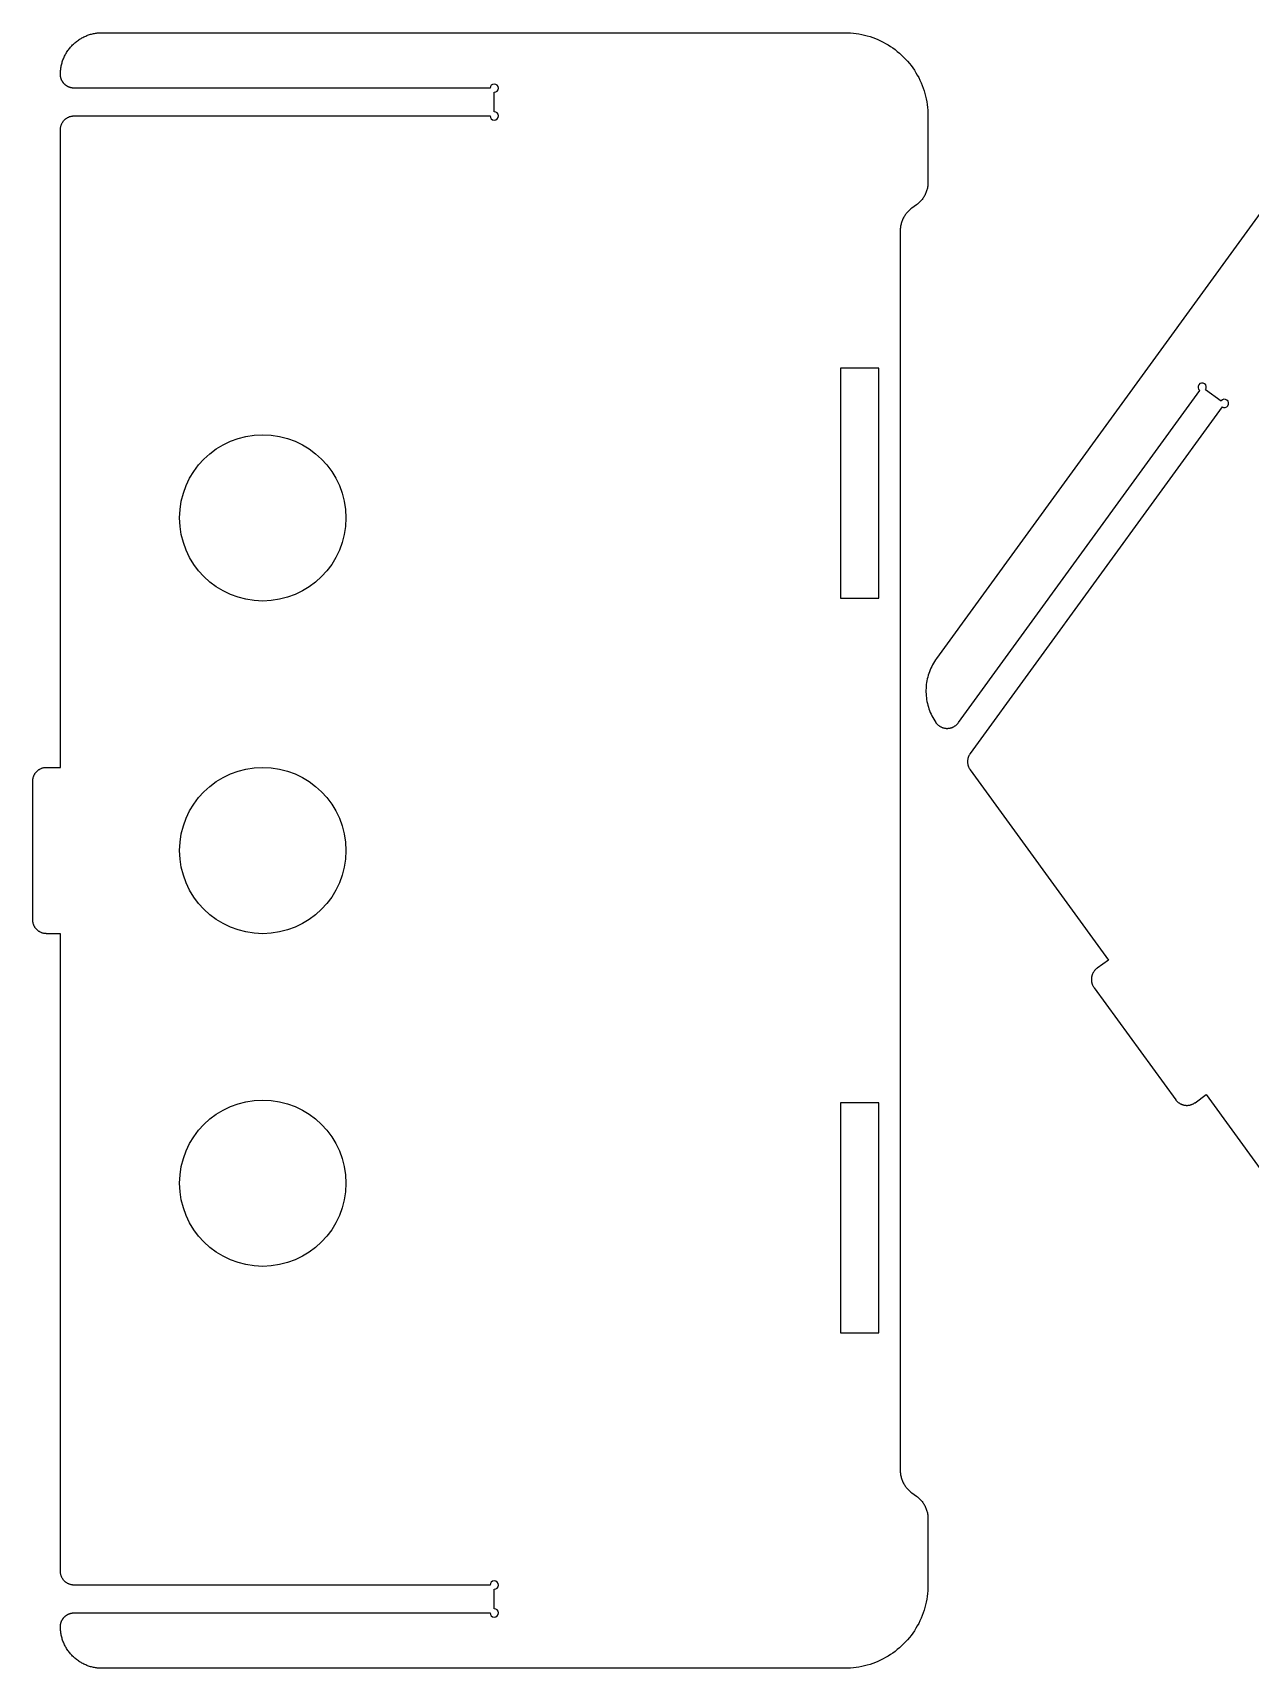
# Model space of a CAD drawing. Extents: x -3751 to -1602, y -44 to 546.
# Drawn here: x -2839 to -2400, y -44 to 546 of the extents above; entities that cross this region are included whole.
import ezdxf

# ---------------------------------------------------------------- set-up
doc = ezdxf.new("R2010")
doc.units = 0
doc.layers.add('LAYER_02', color=192, linetype='CONTINUOUS')
doc.layers.add('MAKE2D$VISIBLE$LINES', color=7, linetype='CONTINUOUS')

msp = doc.modelspace()

# ---------------------------------------------------------------- linework, layer by layer
at = {"layer": 'LAYER_02'}
for p, q in [((-2544.74, 424.77), (-2547.99, 424.77)), ((-2547.99, 424.77), (-2547.99, 341.77)), ((-2534.23, 424.77), (-2544.74, 424.77)), ((-2534.23, 341.77), (-2534.23, 424.77)), ((-2547.99, 341.77), (-2544.74, 341.77)), ((-2544.74, 341.77), (-2534.23, 341.77)), ((-2544.74, 159.77), (-2547.99, 159.77)), ((-2547.99, 159.77), (-2547.99, 76.77)), ((-2534.23, 159.77), (-2544.74, 159.77)), ((-2534.23, 76.77), (-2534.23, 159.77)), ((-2547.99, 76.77), (-2544.74, 76.77)), ((-2544.74, 76.77), (-2534.23, 76.77))]:
    msp.add_line(p, q, dxfattribs=at)
for centre in [(-2756.45, 370.77), (-2756.45, 250.77), (-2756.45, 130.77)]:
    msp.add_circle(centre, 30, dxfattribs=at)
at = {"layer": 'MAKE2D$VISIBLE$LINES'}
for p, q in [((-2823.6, 542.66), (-2823.29, 542.89)), ((-2823.29, 542.89), (-2822.97, 543.12)), ((-2822.97, 543.12), (-2822.65, 543.33)), ((-2822.65, 543.33), (-2822.33, 543.54)), ((-2822.33, 543.54), (-2822, 543.73)), ((-2822, 543.73), (-2821.67, 543.92)), ((-2821.67, 543.92), (-2821.34, 544.1)), ((-2821.34, 544.1), (-2821, 544.27)), ((-2821, 544.27), (-2820.66, 544.43)), ((-2820.66, 544.43), (-2820.31, 544.58)), ((-2820.31, 544.58), (-2819.97, 544.72)), ((-2819.97, 544.72), (-2819.62, 544.85)), ((-2819.62, 544.85), (-2819.27, 544.98)), ((-2819.27, 544.98), (-2818.92, 545.09)), ((-2818.92, 545.09), (-2818.57, 545.2)), ((-2818.57, 545.2), (-2818.22, 545.29)), ((-2818.22, 545.29), (-2817.87, 545.38)), ((-2817.87, 545.38), (-2817.52, 545.46)), ((-2817.52, 545.46), (-2817.18, 545.52)), ((-2817.18, 545.52), (-2816.83, 545.58)), ((-2816.83, 545.58), (-2816.48, 545.64)), ((-2816.48, 545.64), (-2816.14, 545.68)), ((-2816.14, 545.68), (-2815.79, 545.71)), ((-2815.79, 545.71), (-2815.45, 545.74)), ((-2815.45, 545.74), (-2815.11, 545.76)), ((-2815.11, 545.76), (-2814.78, 545.77)), ((-2814.78, 545.77), (-2814.45, 545.77)), ((-2814.45, 545.77), (-2546.45, 545.77)), ((-2546.45, 545.77), (-2545.43, 545.76)), ((-2545.43, 545.76), (-2544.4, 545.7)), ((-2544.4, 545.7), (-2543.38, 545.62)), ((-2543.38, 545.62), (-2542.36, 545.5)), ((-2542.36, 545.5), (-2541.35, 545.34)), ((-2541.35, 545.34), (-2540.35, 545.15)), ((-2540.35, 545.15), (-2539.35, 544.92)), ((-2539.35, 544.92), (-2538.36, 544.66)), ((-2538.36, 544.66), (-2537.37, 544.37)), ((-2537.37, 544.37), (-2536.4, 544.04)), ((-2536.4, 544.04), (-2535.44, 543.68)), ((-2535.44, 543.68), (-2534.5, 543.29)), ((-2534.5, 543.29), (-2533.56, 542.87)), ((-2533.56, 542.87), (-2532.65, 542.41)), ((-2828.25, 536.64), (-2828.1, 536.98)), ((-2828.1, 536.98), (-2827.94, 537.33)), ((-2827.94, 537.33), (-2827.77, 537.66)), ((-2827.77, 537.66), (-2827.59, 538)), ((-2827.59, 538), (-2827.4, 538.33)), ((-2827.4, 538.33), (-2827.21, 538.66)), ((-2827.21, 538.66), (-2827, 538.98)), ((-2827, 538.98), (-2826.79, 539.3)), ((-2826.79, 539.3), (-2826.56, 539.62)), ((-2826.56, 539.62), (-2826.33, 539.93)), ((-2826.33, 539.93), (-2826.09, 540.23)), ((-2826.09, 540.23), (-2825.84, 540.53)), ((-2825.84, 540.53), (-2825.59, 540.82)), ((-2825.59, 540.82), (-2825.32, 541.1)), ((-2825.32, 541.1), (-2825.05, 541.38)), ((-2825.05, 541.38), (-2824.77, 541.65)), ((-2824.77, 541.65), (-2824.49, 541.92)), ((-2824.49, 541.92), (-2824.2, 542.17)), ((-2824.2, 542.17), (-2823.9, 542.42)), ((-2823.9, 542.42), (-2823.6, 542.66)), ((-2532.65, 542.41), (-2531.75, 541.92)), ((-2531.75, 541.92), (-2530.86, 541.41)), ((-2530.86, 541.41), (-2530, 540.86)), ((-2530, 540.86), (-2529.15, 540.28)), ((-2529.15, 540.28), (-2528.32, 539.68)), ((-2528.32, 539.68), (-2527.52, 539.05)), ((-2527.52, 539.05), (-2526.73, 538.39)), ((-2526.73, 538.39), (-2525.97, 537.7)), ((-2525.97, 537.7), (-2525.24, 536.99)), ((-2525.24, 536.99), (-2524.52, 536.25)), ((-2829.45, 530.77), (-2829.44, 531.11)), ((-2829.44, 531.11), (-2829.43, 531.44)), ((-2829.43, 531.44), (-2829.41, 531.78)), ((-2829.41, 531.78), (-2829.39, 532.12)), ((-2829.39, 532.12), (-2829.35, 532.47)), ((-2829.35, 532.47), (-2829.31, 532.81)), ((-2829.31, 532.81), (-2829.26, 533.16)), ((-2829.26, 533.16), (-2829.2, 533.5)), ((-2829.2, 533.5), (-2829.13, 533.85)), ((-2829.13, 533.85), (-2829.05, 534.2)), ((-2829.05, 534.2), (-2828.96, 534.55)), ((-2828.96, 534.55), (-2828.87, 534.9)), ((-2828.87, 534.9), (-2828.76, 535.25)), ((-2828.76, 535.25), (-2828.65, 535.6)), ((-2828.65, 535.6), (-2828.53, 535.95)), ((-2828.53, 535.95), (-2828.39, 536.3)), ((-2828.39, 536.3), (-2828.25, 536.64)), ((-2524.52, 536.25), (-2523.84, 535.49)), ((-2523.84, 535.49), (-2523.18, 534.71)), ((-2523.18, 534.71), (-2522.55, 533.9)), ((-2522.55, 533.9), (-2521.94, 533.08)), ((-2521.94, 533.08), (-2521.36, 532.23)), ((-2521.36, 532.23), (-2520.82, 531.36)), ((-2520.82, 531.36), (-2520.3, 530.48)), ((-2358.38, 533.41), (-2513.36, 320.09)), ((-2829.44, 530.66), (-2829.45, 530.77)), ((-2829.44, 530.55), (-2829.44, 530.66)), ((-2829.43, 530.44), (-2829.44, 530.55)), ((-2829.43, 530.33), (-2829.43, 530.44)), ((-2829.41, 530.21), (-2829.43, 530.33)), ((-2829.4, 530.1), (-2829.41, 530.21)), ((-2829.38, 529.98), (-2829.4, 530.1)), ((-2829.36, 529.86), (-2829.38, 529.98)), ((-2829.34, 529.75), (-2829.36, 529.86)), ((-2829.31, 529.63), (-2829.34, 529.75)), ((-2829.28, 529.52), (-2829.31, 529.63)), ((-2829.25, 529.4), (-2829.28, 529.52)), ((-2829.22, 529.28), (-2829.25, 529.4)), ((-2829.18, 529.17), (-2829.22, 529.28)), ((-2829.14, 529.05), (-2829.18, 529.17)), ((-2829.1, 528.93), (-2829.14, 529.05)), ((-2829.05, 528.82), (-2829.1, 528.93)), ((-2829, 528.7), (-2829.05, 528.82)), ((-2828.94, 528.59), (-2829, 528.7)), ((-2828.89, 528.48), (-2828.94, 528.59)), ((-2828.83, 528.37), (-2828.89, 528.48)), ((-2828.77, 528.26), (-2828.83, 528.37)), ((-2828.7, 528.15), (-2828.77, 528.26)), ((-2828.63, 528.04), (-2828.7, 528.15)), ((-2828.56, 527.93), (-2828.63, 528.04)), ((-2828.49, 527.83), (-2828.56, 527.93)), ((-2828.41, 527.72), (-2828.49, 527.83)), ((-2828.33, 527.62), (-2828.41, 527.72)), ((-2828.25, 527.52), (-2828.33, 527.62)), ((-2828.16, 527.43), (-2828.25, 527.52)), ((-2828.07, 527.33), (-2828.16, 527.43)), ((-2827.98, 527.24), (-2828.07, 527.33)), ((-2827.89, 527.15), (-2827.98, 527.24)), ((-2827.79, 527.06), (-2827.89, 527.15)), ((-2827.7, 526.98), (-2827.79, 527.06)), ((-2827.6, 526.89), (-2827.7, 526.98)), ((-2827.5, 526.81), (-2827.6, 526.89)), ((-2827.39, 526.74), (-2827.5, 526.81)), ((-2827.29, 526.66), (-2827.39, 526.74)), ((-2827.18, 526.59), (-2827.29, 526.66)), ((-2827.07, 526.52), (-2827.18, 526.59)), ((-2826.96, 526.46), (-2827.07, 526.52)), ((-2826.85, 526.39), (-2826.96, 526.46)), ((-2826.74, 526.33), (-2826.85, 526.39)), ((-2826.63, 526.28), (-2826.74, 526.33)), ((-2826.52, 526.22), (-2826.63, 526.28)), ((-2826.4, 526.17), (-2826.52, 526.22)), ((-2826.29, 526.13), (-2826.4, 526.17)), ((-2826.17, 526.08), (-2826.29, 526.13)), ((-2826.05, 526.04), (-2826.17, 526.08)), ((-2825.94, 526), (-2826.05, 526.04)), ((-2825.82, 525.97), (-2825.94, 526)), ((-2825.71, 525.94), (-2825.82, 525.97)), ((-2825.59, 525.91), (-2825.71, 525.94)), ((-2825.47, 525.88), (-2825.59, 525.91)), ((-2825.36, 525.86), (-2825.47, 525.88)), ((-2825.24, 525.84), (-2825.36, 525.86)), ((-2825.12, 525.82), (-2825.24, 525.84)), ((-2825.01, 525.81), (-2825.12, 525.82)), ((-2824.9, 525.79), (-2825.01, 525.81)), ((-2824.78, 525.79), (-2824.9, 525.79)), ((-2824.67, 525.78), (-2824.78, 525.79)), ((-2824.56, 525.78), (-2824.67, 525.78)), ((-2824.45, 525.77), (-2824.56, 525.78)), ((-2674.45, 525.77), (-2824.45, 525.77)), ((-2520.3, 530.48), (-2519.81, 529.58)), ((-2519.81, 529.58), (-2519.36, 528.66)), ((-2519.36, 528.66), (-2518.93, 527.73)), ((-2518.93, 527.73), (-2518.54, 526.78)), ((-2518.54, 526.78), (-2518.18, 525.82)), ((-2518.18, 525.82), (-2517.86, 524.85)), ((-2672.95, 517.27), (-2672.95, 524.27)), ((-2517.86, 524.85), (-2517.56, 523.87)), ((-2517.56, 523.87), (-2517.3, 522.88)), ((-2517.3, 522.88), (-2517.08, 521.88)), ((-2517.08, 521.88), (-2516.89, 520.87)), ((-2516.89, 520.87), (-2516.73, 519.86)), ((-2516.73, 519.86), (-2516.61, 518.84)), ((-2828.8, 513.23), (-2828.72, 513.37)), ((-2828.72, 513.37), (-2828.63, 513.52)), ((-2828.63, 513.52), (-2828.53, 513.66)), ((-2828.53, 513.66), (-2828.43, 513.8)), ((-2828.43, 513.8), (-2828.32, 513.93)), ((-2828.32, 513.93), (-2828.21, 514.06)), ((-2828.21, 514.06), (-2828.1, 514.19)), ((-2828.1, 514.19), (-2827.98, 514.31)), ((-2827.98, 514.31), (-2827.86, 514.43)), ((-2827.86, 514.43), (-2827.73, 514.54)), ((-2827.73, 514.54), (-2827.6, 514.65)), ((-2827.6, 514.65), (-2827.47, 514.76)), ((-2827.47, 514.76), (-2827.33, 514.86)), ((-2827.33, 514.86), (-2827.19, 514.96)), ((-2827.19, 514.96), (-2827.04, 515.05)), ((-2827.04, 515.05), (-2826.9, 515.13)), ((-2826.9, 515.13), (-2826.75, 515.21)), ((-2826.75, 515.21), (-2826.59, 515.29)), ((-2826.59, 515.29), (-2826.44, 515.36)), ((-2826.44, 515.36), (-2826.28, 515.43)), ((-2826.28, 515.43), (-2826.12, 515.49)), ((-2826.12, 515.49), (-2825.96, 515.54)), ((-2825.96, 515.54), (-2825.8, 515.59)), ((-2825.8, 515.59), (-2825.63, 515.63)), ((-2825.63, 515.63), (-2825.46, 515.67)), ((-2825.46, 515.67), (-2825.3, 515.7)), ((-2825.3, 515.7), (-2825.13, 515.73)), ((-2825.13, 515.73), (-2824.96, 515.75)), ((-2824.96, 515.75), (-2824.79, 515.76)), ((-2824.79, 515.76), (-2824.62, 515.77)), ((-2824.62, 515.77), (-2824.45, 515.77)), ((-2824.45, 515.77), (-2674.45, 515.77)), ((-2516.61, 518.84), (-2516.52, 517.82)), ((-2516.52, 517.82), (-2516.47, 516.8)), ((-2516.47, 516.8), (-2516.45, 515.77)), ((-2516.45, 515.77), (-2516.45, 491.79)), ((-2829.45, 510.77), (-2829.44, 510.95)), ((-2829.45, 280.77), (-2829.45, 510.77)), ((-2829.44, 510.95), (-2829.43, 511.12)), ((-2829.43, 511.12), (-2829.42, 511.29)), ((-2829.42, 511.29), (-2829.4, 511.46)), ((-2829.4, 511.46), (-2829.37, 511.62)), ((-2829.37, 511.62), (-2829.34, 511.79)), ((-2829.34, 511.79), (-2829.3, 511.96)), ((-2829.3, 511.96), (-2829.26, 512.12)), ((-2829.26, 512.12), (-2829.21, 512.29)), ((-2829.21, 512.29), (-2829.16, 512.45)), ((-2829.16, 512.45), (-2829.1, 512.61)), ((-2829.1, 512.61), (-2829.03, 512.77)), ((-2829.03, 512.77), (-2828.96, 512.92)), ((-2828.96, 512.92), (-2828.89, 513.08)), ((-2828.89, 513.08), (-2828.8, 513.23)), ((-2516.67, 489.72), (-2516.75, 489.38)), ((-2516.6, 490.06), (-2516.67, 489.72)), ((-2516.55, 490.4), (-2516.6, 490.06)), ((-2516.5, 490.75), (-2516.55, 490.4)), ((-2516.47, 491.1), (-2516.5, 490.75)), ((-2516.46, 491.45), (-2516.47, 491.1)), ((-2516.45, 491.79), (-2516.46, 491.45)), ((-2520.29, 483.91), (-2520.57, 483.7)), ((-2520.02, 484.13), (-2520.29, 483.91)), ((-2519.76, 484.36), (-2520.02, 484.13)), ((-2519.5, 484.6), (-2519.76, 484.36)), ((-2519.26, 484.85), (-2519.5, 484.6)), ((-2519.02, 485.1), (-2519.26, 484.85)), ((-2518.79, 485.37), (-2519.02, 485.1)), ((-2518.57, 485.64), (-2518.79, 485.37)), ((-2518.36, 485.92), (-2518.57, 485.64)), ((-2518.16, 486.2), (-2518.36, 485.92)), ((-2517.97, 486.5), (-2518.16, 486.2)), ((-2517.79, 486.79), (-2517.97, 486.5)), ((-2517.62, 487.1), (-2517.79, 486.79)), ((-2517.46, 487.41), (-2517.62, 487.1)), ((-2517.31, 487.73), (-2517.46, 487.41)), ((-2517.18, 488.05), (-2517.31, 487.73)), ((-2517.05, 488.37), (-2517.18, 488.05)), ((-2516.94, 488.7), (-2517.05, 488.37)), ((-2516.84, 489.04), (-2516.94, 488.7)), ((-2516.75, 489.38), (-2516.84, 489.04)), ((-2525.77, 477.96), (-2525.89, 477.64)), ((-2525.64, 478.27), (-2525.77, 477.96)), ((-2525.51, 478.58), (-2525.64, 478.27)), ((-2525.36, 478.88), (-2525.51, 478.58)), ((-2525.2, 479.18), (-2525.36, 478.88)), ((-2525.03, 479.47), (-2525.2, 479.18)), ((-2524.86, 479.75), (-2525.03, 479.47)), ((-2524.67, 480.03), (-2524.86, 479.75)), ((-2524.47, 480.31), (-2524.67, 480.03)), ((-2524.27, 480.57), (-2524.47, 480.31)), ((-2524.05, 480.83), (-2524.27, 480.57)), ((-2523.83, 481.09), (-2524.05, 480.83)), ((-2523.6, 481.33), (-2523.83, 481.09)), ((-2523.36, 481.57), (-2523.6, 481.33)), ((-2523.11, 481.8), (-2523.36, 481.57)), ((-2522.86, 482.02), (-2523.11, 481.8)), ((-2522.6, 482.23), (-2522.86, 482.02)), ((-2522.33, 482.43), (-2522.6, 482.23)), ((-2520.57, 483.7), (-2522.33, 482.43)), ((-2526.44, 474.68), (-2526.45, 474.34)), ((-2526.45, 474.34), (-2526.45, 27.21)), ((-2526.43, 475.01), (-2526.44, 474.68)), ((-2526.4, 475.35), (-2526.43, 475.01)), ((-2526.36, 475.68), (-2526.4, 475.35)), ((-2526.31, 476.01), (-2526.36, 475.68)), ((-2526.25, 476.34), (-2526.31, 476.01)), ((-2526.17, 476.67), (-2526.25, 476.34)), ((-2526.09, 477), (-2526.17, 476.67)), ((-2525.99, 477.32), (-2526.09, 477)), ((-2525.89, 477.64), (-2525.99, 477.32)), ((-2505.49, 296.9), (-2418.43, 416.72)), ((-2416.34, 417.05), (-2410.68, 412.94)), ((-2410.34, 410.84), (-2501.22, 285.76)), ((-2514.13, 318.96), (-2514.48, 318.37)), ((-2513.75, 319.53), (-2514.13, 318.96)), ((-2513.36, 320.09), (-2513.75, 319.53)), ((-2516.55, 313.33), (-2516.71, 312.66)), ((-2516.36, 313.99), (-2516.55, 313.33)), ((-2516.16, 314.64), (-2516.36, 313.99)), ((-2515.93, 315.28), (-2516.16, 314.64)), ((-2515.69, 315.92), (-2515.93, 315.28)), ((-2515.42, 316.55), (-2515.69, 315.92)), ((-2515.12, 317.17), (-2515.42, 316.55)), ((-2514.81, 317.78), (-2515.12, 317.17)), ((-2514.48, 318.37), (-2514.81, 317.78)), ((-2517.16, 309.28), (-2517.18, 308.59)), ((-2517.18, 308.59), (-2517.17, 307.91)), ((-2517.17, 307.91), (-2517.15, 307.23)), ((-2517.11, 309.96), (-2517.16, 309.28)), ((-2517.15, 307.23), (-2517.1, 306.54)), ((-2517.05, 310.64), (-2517.11, 309.96)), ((-2516.96, 311.32), (-2517.05, 310.64)), ((-2516.84, 311.99), (-2516.96, 311.32)), ((-2516.71, 312.66), (-2516.84, 311.99)), ((-2517.1, 306.54), (-2517.03, 305.86)), ((-2517.03, 305.86), (-2516.93, 305.19)), ((-2516.93, 305.19), (-2516.81, 304.51)), ((-2516.81, 304.51), (-2516.67, 303.85)), ((-2516.67, 303.85), (-2516.5, 303.18)), ((-2516.5, 303.18), (-2516.32, 302.52)), ((-2516.32, 302.52), (-2516.11, 301.87)), ((-2516.11, 301.87), (-2515.87, 301.23)), ((-2515.87, 301.23), (-2515.62, 300.59)), ((-2515.62, 300.59), (-2515.34, 299.97)), ((-2515.34, 299.97), (-2515.05, 299.35)), ((-2515.05, 299.35), (-2514.73, 298.75)), ((-2514.73, 298.75), (-2514.39, 298.15)), ((-2514.39, 298.15), (-2514.03, 297.57)), ((-2514.03, 297.57), (-2513.66, 297)), ((-2513.66, 297), (-2513.56, 296.86)), ((-2513.56, 296.86), (-2513.45, 296.72)), ((-2513.45, 296.72), (-2513.34, 296.59)), ((-2513.34, 296.59), (-2513.22, 296.46)), ((-2513.22, 296.46), (-2513.1, 296.33)), ((-2513.1, 296.33), (-2512.98, 296.21)), ((-2512.98, 296.21), (-2512.85, 296.09)), ((-2512.85, 296.09), (-2512.72, 295.98)), ((-2512.72, 295.98), (-2512.58, 295.87)), ((-2512.58, 295.87), (-2512.45, 295.77)), ((-2512.45, 295.77), (-2512.3, 295.67)), ((-2512.3, 295.67), (-2512.16, 295.58)), ((-2512.16, 295.58), (-2512.01, 295.49)), ((-2512.01, 295.49), (-2511.85, 295.4)), ((-2511.85, 295.4), (-2511.7, 295.33)), ((-2511.7, 295.33), (-2511.54, 295.25)), ((-2511.54, 295.25), (-2511.38, 295.19)), ((-2511.38, 295.19), (-2511.22, 295.13)), ((-2511.22, 295.13), (-2511.05, 295.07)), ((-2511.05, 295.07), (-2510.89, 295.02)), ((-2510.89, 295.02), (-2510.72, 294.98)), ((-2508.31, 294.99), (-2508.14, 295.03)), ((-2508.14, 295.03), (-2507.98, 295.08)), ((-2507.98, 295.08), (-2507.81, 295.14)), ((-2507.81, 295.14), (-2507.65, 295.2)), ((-2507.65, 295.2), (-2507.49, 295.27)), ((-2507.49, 295.27), (-2507.33, 295.35)), ((-2507.33, 295.35), (-2507.18, 295.42)), ((-2507.18, 295.42), (-2507.03, 295.51)), ((-2507.03, 295.51), (-2506.88, 295.6)), ((-2506.88, 295.6), (-2506.73, 295.69)), ((-2506.73, 295.69), (-2506.59, 295.79)), ((-2506.59, 295.79), (-2506.45, 295.9)), ((-2506.45, 295.9), (-2506.32, 296.01)), ((-2506.32, 296.01), (-2506.19, 296.12)), ((-2506.19, 296.12), (-2506.06, 296.24)), ((-2506.06, 296.24), (-2505.94, 296.36)), ((-2505.94, 296.36), (-2505.82, 296.49)), ((-2505.82, 296.49), (-2505.71, 296.62)), ((-2505.71, 296.62), (-2505.6, 296.76)), ((-2505.6, 296.76), (-2505.49, 296.9)), ((-2510.72, 294.98), (-2510.55, 294.94)), ((-2510.55, 294.94), (-2510.38, 294.91)), ((-2510.38, 294.91), (-2510.21, 294.88)), ((-2510.21, 294.88), (-2510.03, 294.86)), ((-2510.03, 294.86), (-2509.86, 294.84)), ((-2509.86, 294.84), (-2509.69, 294.84)), ((-2509.69, 294.84), (-2509.51, 294.83)), ((-2509.51, 294.83), (-2509.34, 294.84)), ((-2509.34, 294.84), (-2509.17, 294.85)), ((-2509.17, 294.85), (-2508.99, 294.86)), ((-2508.99, 294.86), (-2508.82, 294.89)), ((-2508.82, 294.89), (-2508.65, 294.91)), ((-2508.65, 294.91), (-2508.48, 294.95)), ((-2508.48, 294.95), (-2508.31, 294.99)), ((-2502.16, 283.24), (-2502.17, 283.07)), ((-2502.14, 283.41), (-2502.16, 283.24)), ((-2502.12, 283.58), (-2502.14, 283.41)), ((-2502.09, 283.75), (-2502.12, 283.58)), ((-2502.06, 283.91), (-2502.09, 283.75)), ((-2502.02, 284.08), (-2502.06, 283.91)), ((-2501.97, 284.24), (-2502.02, 284.08)), ((-2501.92, 284.4), (-2501.97, 284.24)), ((-2501.86, 284.56), (-2501.92, 284.4)), ((-2501.8, 284.72), (-2501.86, 284.56)), ((-2501.74, 284.88), (-2501.8, 284.72)), ((-2501.66, 285.03), (-2501.74, 284.88)), ((-2501.59, 285.18), (-2501.66, 285.03)), ((-2501.5, 285.33), (-2501.59, 285.18)), ((-2501.41, 285.47), (-2501.5, 285.33)), ((-2501.32, 285.62), (-2501.41, 285.47)), ((-2501.22, 285.76), (-2501.32, 285.62)), ((-2839.21, 277.29), (-2839.16, 277.45)), ((-2839.16, 277.45), (-2839.1, 277.61)), ((-2839.1, 277.61), (-2839.03, 277.77)), ((-2839.03, 277.77), (-2838.96, 277.92)), ((-2838.96, 277.92), (-2838.89, 278.08)), ((-2838.89, 278.08), (-2838.8, 278.23)), ((-2838.8, 278.23), (-2838.72, 278.37)), ((-2838.72, 278.37), (-2838.63, 278.52)), ((-2838.63, 278.52), (-2838.53, 278.66)), ((-2838.53, 278.66), (-2838.43, 278.8)), ((-2838.43, 278.8), (-2838.32, 278.93)), ((-2838.32, 278.93), (-2838.21, 279.06)), ((-2838.21, 279.06), (-2838.1, 279.19)), ((-2838.1, 279.19), (-2837.98, 279.31)), ((-2837.98, 279.31), (-2837.86, 279.43)), ((-2837.86, 279.43), (-2837.73, 279.54)), ((-2837.73, 279.54), (-2837.6, 279.65)), ((-2837.6, 279.65), (-2837.47, 279.76)), ((-2837.47, 279.76), (-2837.33, 279.86)), ((-2837.33, 279.86), (-2837.19, 279.96)), ((-2837.19, 279.96), (-2837.04, 280.05)), ((-2837.04, 280.05), (-2836.9, 280.13)), ((-2836.9, 280.13), (-2836.75, 280.21)), ((-2836.75, 280.21), (-2836.59, 280.29)), ((-2836.59, 280.29), (-2836.44, 280.36)), ((-2836.44, 280.36), (-2836.28, 280.43)), ((-2836.28, 280.43), (-2836.12, 280.49)), ((-2836.12, 280.49), (-2835.96, 280.54)), ((-2835.96, 280.54), (-2835.8, 280.59)), ((-2835.8, 280.59), (-2835.63, 280.63)), ((-2835.63, 280.63), (-2835.46, 280.67)), ((-2835.46, 280.67), (-2835.3, 280.7)), ((-2835.3, 280.7), (-2835.13, 280.73)), ((-2835.13, 280.73), (-2834.96, 280.75)), ((-2834.96, 280.75), (-2834.79, 280.76)), ((-2834.79, 280.76), (-2834.62, 280.77)), ((-2834.62, 280.77), (-2834.45, 280.77)), ((-2834.45, 280.77), (-2829.45, 280.77)), ((-2502.17, 283.07), (-2502.18, 282.9)), ((-2502.18, 282.9), (-2502.18, 282.73)), ((-2502.18, 282.73), (-2502.17, 282.56)), ((-2502.17, 282.56), (-2502.16, 282.39)), ((-2502.16, 282.39), (-2502.14, 282.22)), ((-2502.14, 282.22), (-2502.12, 282.06)), ((-2502.12, 282.06), (-2502.09, 281.89)), ((-2502.09, 281.89), (-2502.06, 281.72)), ((-2502.06, 281.72), (-2502.02, 281.56)), ((-2502.02, 281.56), (-2501.97, 281.39)), ((-2501.97, 281.39), (-2501.92, 281.23)), ((-2501.92, 281.23), (-2501.86, 281.07)), ((-2501.86, 281.07), (-2501.8, 280.91)), ((-2501.8, 280.91), (-2501.74, 280.76)), ((-2501.74, 280.76), (-2501.66, 280.6)), ((-2501.66, 280.6), (-2501.59, 280.45)), ((-2501.59, 280.45), (-2501.5, 280.3)), ((-2501.5, 280.3), (-2501.41, 280.16)), ((-2501.41, 280.16), (-2501.32, 280.02)), ((-2501.32, 280.02), (-2501.22, 279.88)), ((-2501.22, 279.88), (-2451.37, 211.25)), ((-2839.45, 275.77), (-2839.44, 275.95)), ((-2839.45, 225.77), (-2839.45, 275.77)), ((-2839.44, 275.95), (-2839.43, 276.12)), ((-2839.43, 276.12), (-2839.42, 276.29)), ((-2839.42, 276.29), (-2839.4, 276.46)), ((-2839.4, 276.46), (-2839.37, 276.62)), ((-2839.37, 276.62), (-2839.34, 276.79)), ((-2839.34, 276.79), (-2839.3, 276.96)), ((-2839.3, 276.96), (-2839.26, 277.12)), ((-2839.26, 277.12), (-2839.21, 277.29)), ((-2839.44, 225.6), (-2839.45, 225.77)), ((-2839.43, 225.43), (-2839.44, 225.6)), ((-2839.42, 225.26), (-2839.43, 225.43)), ((-2839.4, 225.09), (-2839.42, 225.26)), ((-2839.37, 224.93), (-2839.4, 225.09)), ((-2839.34, 224.76), (-2839.37, 224.93)), ((-2839.3, 224.59), (-2839.34, 224.76)), ((-2839.26, 224.43), (-2839.3, 224.59)), ((-2839.21, 224.26), (-2839.26, 224.43)), ((-2839.16, 224.1), (-2839.21, 224.26)), ((-2839.1, 223.94), (-2839.16, 224.1)), ((-2839.03, 223.78), (-2839.1, 223.94)), ((-2838.96, 223.63), (-2839.03, 223.78)), ((-2838.89, 223.47), (-2838.96, 223.63)), ((-2838.8, 223.32), (-2838.89, 223.47)), ((-2838.72, 223.18), (-2838.8, 223.32)), ((-2838.63, 223.03), (-2838.72, 223.18)), ((-2838.53, 222.89), (-2838.63, 223.03)), ((-2838.43, 222.75), (-2838.53, 222.89)), ((-2838.32, 222.62), (-2838.43, 222.75)), ((-2838.21, 222.49), (-2838.32, 222.62)), ((-2838.1, 222.36), (-2838.21, 222.49)), ((-2837.98, 222.24), (-2838.1, 222.36)), ((-2837.86, 222.12), (-2837.98, 222.24)), ((-2837.73, 222.01), (-2837.86, 222.12)), ((-2837.6, 221.9), (-2837.73, 222.01)), ((-2837.47, 221.79), (-2837.6, 221.9)), ((-2837.33, 221.69), (-2837.47, 221.79)), ((-2837.19, 221.59), (-2837.33, 221.69)), ((-2837.04, 221.5), (-2837.19, 221.59)), ((-2836.9, 221.42), (-2837.04, 221.5)), ((-2836.75, 221.34), (-2836.9, 221.42)), ((-2836.59, 221.26), (-2836.75, 221.34)), ((-2836.44, 221.19), (-2836.59, 221.26)), ((-2836.28, 221.12), (-2836.44, 221.19)), ((-2836.12, 221.06), (-2836.28, 221.12)), ((-2835.96, 221.01), (-2836.12, 221.06)), ((-2835.8, 220.96), (-2835.96, 221.01)), ((-2835.63, 220.92), (-2835.8, 220.96)), ((-2835.46, 220.88), (-2835.63, 220.92)), ((-2835.3, 220.85), (-2835.46, 220.88)), ((-2835.13, 220.82), (-2835.3, 220.85)), ((-2834.96, 220.8), (-2835.13, 220.82)), ((-2834.79, 220.79), (-2834.96, 220.8)), ((-2834.62, 220.78), (-2834.79, 220.79)), ((-2834.45, 220.77), (-2834.62, 220.78)), ((-2829.45, 220.77), (-2834.45, 220.77)), ((-2829.45, -9.23), (-2829.45, 220.77)), ((-2456.9, 206.62), (-2456.98, 206.47)), ((-2456.81, 206.77), (-2456.9, 206.62)), ((-2456.72, 206.92), (-2456.81, 206.77)), ((-2456.63, 207.06), (-2456.72, 206.92)), ((-2456.53, 207.2), (-2456.63, 207.06)), ((-2456.43, 207.34), (-2456.53, 207.2)), ((-2456.32, 207.47), (-2456.43, 207.34)), ((-2456.21, 207.6), (-2456.32, 207.47)), ((-2456.09, 207.72), (-2456.21, 207.6)), ((-2455.97, 207.84), (-2456.09, 207.72)), ((-2455.84, 207.96), (-2455.97, 207.84)), ((-2455.72, 208.07), (-2455.84, 207.96)), ((-2455.58, 208.18), (-2455.72, 208.07)), ((-2455.45, 208.28), (-2455.58, 208.18)), ((-2451.37, 211.25), (-2455.45, 208.28)), ((-2457.49, 204.5), (-2457.5, 204.33)), ((-2457.5, 204.33), (-2457.5, 204.16)), ((-2457.5, 204.16), (-2457.49, 203.99)), ((-2457.48, 204.68), (-2457.49, 204.5)), ((-2457.49, 203.99), (-2457.48, 203.82)), ((-2457.46, 204.84), (-2457.48, 204.68)), ((-2457.48, 203.82), (-2457.47, 203.65)), ((-2457.47, 203.65), (-2457.44, 203.48)), ((-2457.44, 205.01), (-2457.46, 204.84)), ((-2457.41, 205.18), (-2457.44, 205.01)), ((-2457.44, 203.48), (-2457.41, 203.32)), ((-2457.38, 205.35), (-2457.41, 205.18)), ((-2457.41, 203.32), (-2457.38, 203.15)), ((-2457.34, 205.52), (-2457.38, 205.35)), ((-2457.38, 203.15), (-2457.34, 202.98)), ((-2457.29, 205.68), (-2457.34, 205.52)), ((-2457.34, 202.98), (-2457.29, 202.82)), ((-2457.24, 205.84), (-2457.29, 205.68)), ((-2457.29, 202.82), (-2457.24, 202.65)), ((-2457.18, 206), (-2457.24, 205.84)), ((-2457.24, 202.65), (-2457.19, 202.49)), ((-2457.19, 202.49), (-2457.12, 202.33)), ((-2457.12, 206.16), (-2457.18, 206)), ((-2457.05, 206.32), (-2457.12, 206.16)), ((-2457.12, 202.33), (-2457.06, 202.18)), ((-2457.06, 202.18), (-2456.98, 202.02)), ((-2456.98, 206.47), (-2457.05, 206.32)), ((-2456.98, 202.02), (-2456.9, 201.87)), ((-2456.9, 201.87), (-2456.82, 201.72)), ((-2456.82, 201.72), (-2456.73, 201.58)), ((-2456.73, 201.58), (-2456.64, 201.43)), ((-2456.64, 201.43), (-2456.54, 201.29)), ((-2456.54, 201.29), (-2427.09, 160.89)), ((-2427.09, 160.89), (-2426.98, 160.76)), ((-2426.98, 160.76), (-2426.88, 160.62)), ((-2426.88, 160.62), (-2426.76, 160.49)), ((-2426.76, 160.49), (-2426.65, 160.37)), ((-2426.65, 160.37), (-2426.53, 160.25)), ((-2426.53, 160.25), (-2426.4, 160.13)), ((-2426.4, 160.13), (-2426.27, 160.02)), ((-2426.27, 160.02), (-2426.14, 159.91)), ((-2426.14, 159.91), (-2426.01, 159.81)), ((-2426.01, 159.81), (-2425.87, 159.71)), ((-2425.87, 159.71), (-2425.72, 159.61)), ((-2425.72, 159.61), (-2425.58, 159.53)), ((-2425.58, 159.53), (-2425.43, 159.44)), ((-2425.43, 159.44), (-2425.28, 159.36)), ((-2425.28, 159.36), (-2425.12, 159.29)), ((-2420.98, 159.28), (-2420.83, 159.36)), ((-2420.83, 159.36), (-2420.68, 159.43)), ((-2420.68, 159.43), (-2420.53, 159.52)), ((-2420.53, 159.52), (-2420.38, 159.61)), ((-2420.38, 159.61), (-2420.24, 159.7)), ((-2420.24, 159.7), (-2420.1, 159.8)), ((-2420.1, 159.8), (-2416.1, 162.71)), ((-2416.1, 162.71), (-2358.38, 83.27)), ((-2425.12, 159.29), (-2424.97, 159.22)), ((-2424.97, 159.22), (-2424.81, 159.16)), ((-2424.81, 159.16), (-2424.65, 159.1)), ((-2424.65, 159.1), (-2424.48, 159.05)), ((-2424.48, 159.05), (-2424.32, 159)), ((-2424.32, 159), (-2424.15, 158.96)), ((-2424.15, 158.96), (-2423.99, 158.93)), ((-2423.99, 158.93), (-2423.82, 158.9)), ((-2423.82, 158.9), (-2423.65, 158.87)), ((-2423.65, 158.87), (-2423.48, 158.86)), ((-2423.48, 158.86), (-2423.31, 158.84)), ((-2423.31, 158.84), (-2423.14, 158.84)), ((-2423.14, 158.84), (-2422.97, 158.84)), ((-2422.97, 158.84), (-2422.8, 158.84)), ((-2422.8, 158.84), (-2422.63, 158.85)), ((-2422.63, 158.85), (-2422.46, 158.87)), ((-2422.46, 158.87), (-2422.29, 158.89)), ((-2422.29, 158.89), (-2422.12, 158.92)), ((-2422.12, 158.92), (-2421.95, 158.96)), ((-2421.95, 158.96), (-2421.79, 159)), ((-2421.79, 159), (-2421.62, 159.04)), ((-2421.62, 159.04), (-2421.46, 159.1)), ((-2421.46, 159.1), (-2421.3, 159.15)), ((-2421.3, 159.15), (-2421.14, 159.21)), ((-2421.14, 159.21), (-2420.98, 159.28)), ((-2526.45, 27.21), (-2526.44, 26.87)), ((-2526.44, 26.87), (-2526.43, 26.54)), ((-2526.43, 26.54), (-2526.4, 26.2)), ((-2526.4, 26.2), (-2526.36, 25.87)), ((-2526.36, 25.87), (-2526.31, 25.54)), ((-2526.31, 25.54), (-2526.25, 25.2)), ((-2526.25, 25.2), (-2526.17, 24.88)), ((-2526.17, 24.88), (-2526.09, 24.55)), ((-2526.09, 24.55), (-2525.99, 24.23)), ((-2525.99, 24.23), (-2525.89, 23.91)), ((-2525.89, 23.91), (-2525.77, 23.59)), ((-2525.77, 23.59), (-2525.64, 23.28)), ((-2525.64, 23.28), (-2525.51, 22.97)), ((-2525.51, 22.97), (-2525.36, 22.67)), ((-2525.36, 22.67), (-2525.2, 22.37)), ((-2525.2, 22.37), (-2525.03, 22.08)), ((-2525.03, 22.08), (-2524.86, 21.8)), ((-2524.86, 21.8), (-2524.67, 21.52)), ((-2524.67, 21.52), (-2524.47, 21.24)), ((-2524.47, 21.24), (-2524.27, 20.98)), ((-2524.27, 20.98), (-2524.05, 20.72)), ((-2524.05, 20.72), (-2523.83, 20.46)), ((-2523.83, 20.46), (-2523.6, 20.22)), ((-2523.6, 20.22), (-2523.36, 19.98)), ((-2523.36, 19.98), (-2523.11, 19.75)), ((-2523.11, 19.75), (-2522.86, 19.53)), ((-2522.86, 19.53), (-2522.6, 19.32)), ((-2522.6, 19.32), (-2522.33, 19.12)), ((-2522.33, 19.12), (-2520.57, 17.84)), ((-2520.57, 17.84), (-2520.29, 17.63)), ((-2520.29, 17.63), (-2520.02, 17.42)), ((-2520.02, 17.42), (-2519.76, 17.19)), ((-2519.76, 17.19), (-2519.5, 16.95)), ((-2519.5, 16.95), (-2519.26, 16.7)), ((-2519.26, 16.7), (-2519.02, 16.45)), ((-2519.02, 16.45), (-2518.79, 16.18)), ((-2518.79, 16.18), (-2518.57, 15.91)), ((-2518.57, 15.91), (-2518.36, 15.63)), ((-2518.36, 15.63), (-2518.16, 15.35)), ((-2518.16, 15.35), (-2517.97, 15.05)), ((-2517.97, 15.05), (-2517.79, 14.75)), ((-2517.79, 14.75), (-2517.62, 14.45)), ((-2517.62, 14.45), (-2517.46, 14.14)), ((-2517.46, 14.14), (-2517.31, 13.82)), ((-2517.31, 13.82), (-2517.18, 13.5)), ((-2517.18, 13.5), (-2517.05, 13.17)), ((-2517.05, 13.17), (-2516.94, 12.84)), ((-2516.94, 12.84), (-2516.84, 12.51)), ((-2516.84, 12.51), (-2516.75, 12.17)), ((-2516.75, 12.17), (-2516.67, 11.83)), ((-2516.67, 11.83), (-2516.6, 11.49)), ((-2516.6, 11.49), (-2516.55, 11.15)), ((-2516.55, 11.15), (-2516.5, 10.8)), ((-2516.5, 10.8), (-2516.47, 10.45)), ((-2516.47, 10.45), (-2516.46, 10.1)), ((-2516.46, 10.1), (-2516.45, 9.75)), ((-2516.45, 9.75), (-2516.45, -14.23)), ((-2829.44, -9.4), (-2829.45, -9.23)), ((-2829.43, -9.57), (-2829.44, -9.4)), ((-2829.42, -9.74), (-2829.43, -9.57)), ((-2829.4, -9.91), (-2829.42, -9.74)), ((-2829.37, -10.07), (-2829.4, -9.91)), ((-2829.34, -10.24), (-2829.37, -10.07)), ((-2829.3, -10.41), (-2829.34, -10.24)), ((-2829.26, -10.57), (-2829.3, -10.41)), ((-2829.21, -10.74), (-2829.26, -10.57)), ((-2829.16, -10.9), (-2829.21, -10.74)), ((-2829.1, -11.06), (-2829.16, -10.9)), ((-2829.03, -11.22), (-2829.1, -11.06)), ((-2828.96, -11.37), (-2829.03, -11.22)), ((-2828.89, -11.53), (-2828.96, -11.37)), ((-2828.8, -11.68), (-2828.89, -11.53)), ((-2828.72, -11.82), (-2828.8, -11.68)), ((-2828.63, -11.97), (-2828.72, -11.82)), ((-2828.53, -12.11), (-2828.63, -11.97)), ((-2828.43, -12.25), (-2828.53, -12.11)), ((-2828.32, -12.38), (-2828.43, -12.25)), ((-2828.21, -12.51), (-2828.32, -12.38)), ((-2828.1, -12.64), (-2828.21, -12.51)), ((-2827.98, -12.76), (-2828.1, -12.64)), ((-2827.86, -12.88), (-2827.98, -12.76)), ((-2827.73, -12.99), (-2827.86, -12.88)), ((-2827.6, -13.1), (-2827.73, -12.99)), ((-2827.47, -13.21), (-2827.6, -13.1)), ((-2827.33, -13.31), (-2827.47, -13.21)), ((-2827.19, -13.41), (-2827.33, -13.31)), ((-2827.04, -13.5), (-2827.19, -13.41)), ((-2826.9, -13.58), (-2827.04, -13.5)), ((-2826.75, -13.66), (-2826.9, -13.58)), ((-2826.59, -13.74), (-2826.75, -13.66)), ((-2826.44, -13.81), (-2826.59, -13.74)), ((-2826.28, -13.88), (-2826.44, -13.81)), ((-2826.12, -13.94), (-2826.28, -13.88)), ((-2825.96, -13.99), (-2826.12, -13.94)), ((-2825.8, -14.04), (-2825.96, -13.99)), ((-2825.63, -14.08), (-2825.8, -14.04)), ((-2825.46, -14.12), (-2825.63, -14.08)), ((-2825.3, -14.15), (-2825.46, -14.12)), ((-2825.13, -14.18), (-2825.3, -14.15)), ((-2824.96, -14.2), (-2825.13, -14.18)), ((-2824.79, -14.21), (-2824.96, -14.2)), ((-2824.62, -14.22), (-2824.79, -14.21)), ((-2824.45, -14.23), (-2824.62, -14.22)), ((-2674.45, -14.23), (-2824.45, -14.23)), ((-2672.95, -22.73), (-2672.95, -15.73)), ((-2516.61, -17.29), (-2516.73, -18.31)), ((-2516.52, -16.27), (-2516.61, -17.29)), ((-2516.47, -15.25), (-2516.52, -16.27)), ((-2516.45, -14.23), (-2516.47, -15.25)), ((-2517.86, -23.3), (-2518.18, -24.27)), ((-2517.56, -22.32), (-2517.86, -23.3)), ((-2517.3, -21.33), (-2517.56, -22.32)), ((-2517.08, -20.33), (-2517.3, -21.33)), ((-2516.89, -19.32), (-2517.08, -20.33)), ((-2516.73, -18.31), (-2516.89, -19.32)), ((-2829.45, -29.23), (-2829.44, -29.11)), ((-2829.44, -29.56), (-2829.45, -29.23)), ((-2829.44, -29), (-2829.43, -28.89)), ((-2829.44, -29.11), (-2829.44, -29)), ((-2829.43, -28.78), (-2829.41, -28.66)), ((-2829.43, -28.89), (-2829.43, -28.78)), ((-2829.41, -28.66), (-2829.4, -28.55)), ((-2829.4, -28.55), (-2829.38, -28.43)), ((-2829.38, -28.43), (-2829.36, -28.32)), ((-2829.36, -28.32), (-2829.34, -28.2)), ((-2829.34, -28.2), (-2829.31, -28.08)), ((-2829.31, -28.08), (-2829.28, -27.97)), ((-2829.28, -27.97), (-2829.25, -27.85)), ((-2829.25, -27.85), (-2829.22, -27.73)), ((-2829.22, -27.73), (-2829.18, -27.62)), ((-2829.18, -27.62), (-2829.14, -27.5)), ((-2829.14, -27.5), (-2829.1, -27.38)), ((-2829.1, -27.38), (-2829.05, -27.27)), ((-2829.05, -27.27), (-2829, -27.16)), ((-2829, -27.16), (-2828.94, -27.04)), ((-2828.94, -27.04), (-2828.89, -26.93)), ((-2828.89, -26.93), (-2828.83, -26.82)), ((-2828.83, -26.82), (-2828.77, -26.71)), ((-2828.77, -26.71), (-2828.7, -26.6)), ((-2828.7, -26.6), (-2828.63, -26.49)), ((-2828.63, -26.49), (-2828.56, -26.38)), ((-2828.56, -26.38), (-2828.49, -26.28)), ((-2828.49, -26.28), (-2828.41, -26.17)), ((-2828.41, -26.17), (-2828.33, -26.07)), ((-2828.33, -26.07), (-2828.25, -25.97)), ((-2828.25, -25.97), (-2828.16, -25.88)), ((-2828.16, -25.88), (-2828.07, -25.78)), ((-2828.07, -25.78), (-2827.98, -25.69)), ((-2827.98, -25.69), (-2827.89, -25.6)), ((-2827.89, -25.6), (-2827.79, -25.51)), ((-2827.79, -25.51), (-2827.7, -25.43)), ((-2827.7, -25.43), (-2827.6, -25.34)), ((-2827.6, -25.34), (-2827.5, -25.26)), ((-2827.5, -25.26), (-2827.39, -25.19)), ((-2827.39, -25.19), (-2827.29, -25.11)), ((-2827.29, -25.11), (-2827.18, -25.04)), ((-2827.18, -25.04), (-2827.07, -24.97)), ((-2827.07, -24.97), (-2826.96, -24.91)), ((-2826.96, -24.91), (-2826.85, -24.84)), ((-2826.85, -24.84), (-2826.74, -24.78)), ((-2826.74, -24.78), (-2826.63, -24.73)), ((-2826.63, -24.73), (-2826.52, -24.67)), ((-2826.52, -24.67), (-2826.4, -24.62)), ((-2826.4, -24.62), (-2826.29, -24.58)), ((-2826.29, -24.58), (-2826.17, -24.53)), ((-2826.17, -24.53), (-2826.05, -24.49)), ((-2826.05, -24.49), (-2825.94, -24.45)), ((-2825.94, -24.45), (-2825.82, -24.42)), ((-2825.82, -24.42), (-2825.71, -24.39)), ((-2825.71, -24.39), (-2825.59, -24.36)), ((-2825.59, -24.36), (-2825.47, -24.33)), ((-2825.47, -24.33), (-2825.36, -24.31)), ((-2825.36, -24.31), (-2825.24, -24.29)), ((-2825.24, -24.29), (-2825.12, -24.27)), ((-2825.12, -24.27), (-2825.01, -24.26)), ((-2825.01, -24.26), (-2824.9, -24.25)), ((-2824.9, -24.25), (-2824.78, -24.24)), ((-2824.78, -24.24), (-2824.67, -24.23)), ((-2824.67, -24.23), (-2824.56, -24.23)), ((-2824.56, -24.23), (-2824.45, -24.23)), ((-2824.45, -24.23), (-2674.45, -24.23)), ((-2520.3, -28.93), (-2520.82, -29.81)), ((-2519.81, -28.03), (-2520.3, -28.93)), ((-2519.36, -27.11), (-2519.81, -28.03)), ((-2518.93, -26.18), (-2519.36, -27.11)), ((-2518.54, -25.23), (-2518.93, -26.18)), ((-2518.18, -24.27), (-2518.54, -25.23)), ((-2829.43, -29.89), (-2829.44, -29.56)), ((-2829.41, -30.23), (-2829.43, -29.89)), ((-2829.39, -30.57), (-2829.41, -30.23)), ((-2829.35, -30.92), (-2829.39, -30.57)), ((-2829.31, -31.26), (-2829.35, -30.92)), ((-2829.26, -31.61), (-2829.31, -31.26)), ((-2829.2, -31.95), (-2829.26, -31.61)), ((-2829.13, -32.3), (-2829.2, -31.95)), ((-2829.05, -32.65), (-2829.13, -32.3)), ((-2828.96, -33), (-2829.05, -32.65)), ((-2828.87, -33.35), (-2828.96, -33)), ((-2828.76, -33.7), (-2828.87, -33.35)), ((-2828.65, -34.05), (-2828.76, -33.7)), ((-2828.53, -34.4), (-2828.65, -34.05)), ((-2828.39, -34.75), (-2828.53, -34.4)), ((-2828.25, -35.09), (-2828.39, -34.75)), ((-2828.1, -35.44), (-2828.25, -35.09)), ((-2524.52, -34.7), (-2525.24, -35.44)), ((-2523.84, -33.94), (-2524.52, -34.7)), ((-2523.18, -33.16), (-2523.84, -33.94)), ((-2522.55, -32.35), (-2523.18, -33.16)), ((-2521.94, -31.53), (-2522.55, -32.35)), ((-2521.36, -30.68), (-2521.94, -31.53)), ((-2520.82, -29.81), (-2521.36, -30.68)), ((-2827.94, -35.78), (-2828.1, -35.44)), ((-2827.77, -36.11), (-2827.94, -35.78)), ((-2827.59, -36.45), (-2827.77, -36.11)), ((-2827.4, -36.78), (-2827.59, -36.45)), ((-2827.21, -37.11), (-2827.4, -36.78)), ((-2827, -37.43), (-2827.21, -37.11)), ((-2826.79, -37.75), (-2827, -37.43)), ((-2826.56, -38.07), (-2826.79, -37.75)), ((-2826.33, -38.38), (-2826.56, -38.07)), ((-2826.09, -38.68), (-2826.33, -38.38)), ((-2825.84, -38.98), (-2826.09, -38.68)), ((-2825.59, -39.27), (-2825.84, -38.98)), ((-2825.32, -39.55), (-2825.59, -39.27)), ((-2825.05, -39.83), (-2825.32, -39.55)), ((-2824.77, -40.1), (-2825.05, -39.83)), ((-2824.49, -40.37), (-2824.77, -40.1)), ((-2824.2, -40.62), (-2824.49, -40.37)), ((-2823.9, -40.87), (-2824.2, -40.62)), ((-2823.6, -41.11), (-2823.9, -40.87)), ((-2823.29, -41.34), (-2823.6, -41.11)), ((-2532.65, -40.86), (-2533.56, -41.32)), ((-2531.75, -40.38), (-2532.65, -40.86)), ((-2530.86, -39.86), (-2531.75, -40.38)), ((-2530, -39.31), (-2530.86, -39.86)), ((-2529.15, -38.73), (-2530, -39.31)), ((-2528.32, -38.13), (-2529.15, -38.73)), ((-2527.52, -37.5), (-2528.32, -38.13)), ((-2526.73, -36.84), (-2527.52, -37.5)), ((-2525.97, -36.15), (-2526.73, -36.84)), ((-2525.24, -35.44), (-2525.97, -36.15)), ((-2822.97, -41.57), (-2823.29, -41.34)), ((-2822.65, -41.78), (-2822.97, -41.57)), ((-2822.33, -41.99), (-2822.65, -41.78)), ((-2822, -42.18), (-2822.33, -41.99)), ((-2821.67, -42.37), (-2822, -42.18)), ((-2821.34, -42.55), (-2821.67, -42.37)), ((-2821, -42.72), (-2821.34, -42.55)), ((-2820.66, -42.88), (-2821, -42.72)), ((-2820.31, -43.03), (-2820.66, -42.88)), ((-2819.97, -43.17), (-2820.31, -43.03)), ((-2819.62, -43.3), (-2819.97, -43.17)), ((-2819.27, -43.43), (-2819.62, -43.3)), ((-2818.92, -43.54), (-2819.27, -43.43)), ((-2818.57, -43.65), (-2818.92, -43.54)), ((-2818.22, -43.74), (-2818.57, -43.65)), ((-2817.87, -43.83), (-2818.22, -43.74)), ((-2817.52, -43.91), (-2817.87, -43.83)), ((-2817.18, -43.97), (-2817.52, -43.91)), ((-2816.83, -44.03), (-2817.18, -43.97)), ((-2816.48, -44.09), (-2816.83, -44.03)), ((-2816.14, -44.13), (-2816.48, -44.09)), ((-2815.79, -44.16), (-2816.14, -44.13)), ((-2815.45, -44.19), (-2815.79, -44.16)), ((-2815.11, -44.21), (-2815.45, -44.19)), ((-2814.78, -44.22), (-2815.11, -44.21)), ((-2814.45, -44.23), (-2814.78, -44.22)), ((-2546.45, -44.23), (-2814.45, -44.23)), ((-2545.43, -44.21), (-2546.45, -44.23)), ((-2544.4, -44.16), (-2545.43, -44.21)), ((-2543.38, -44.07), (-2544.4, -44.16)), ((-2542.36, -43.95), (-2543.38, -44.07)), ((-2541.35, -43.79), (-2542.36, -43.95)), ((-2540.35, -43.6), (-2541.35, -43.79)), ((-2539.35, -43.37), (-2540.35, -43.6)), ((-2538.36, -43.11), (-2539.35, -43.37)), ((-2537.37, -42.82), (-2538.36, -43.11)), ((-2536.4, -42.49), (-2537.37, -42.82)), ((-2535.44, -42.13), (-2536.4, -42.49)), ((-2534.5, -41.74), (-2535.44, -42.13)), ((-2533.56, -41.32), (-2534.5, -41.74))]:
    msp.add_line(p, q, dxfattribs=at)
for centre, start, end in [((-2672.95, 525.77), 270, 180), ((-2672.95, 515.77), 180, 90), ((-2417.55, 417.93), 324, 234), ((-2409.46, 412.06), 234, 144), ((-2672.95, -14.23), 270, 180), ((-2672.95, -24.23), 180, 90)]:
    msp.add_arc(centre, 1.5, start, end, dxfattribs=at)

doc.saveas('drawing.dxf')
